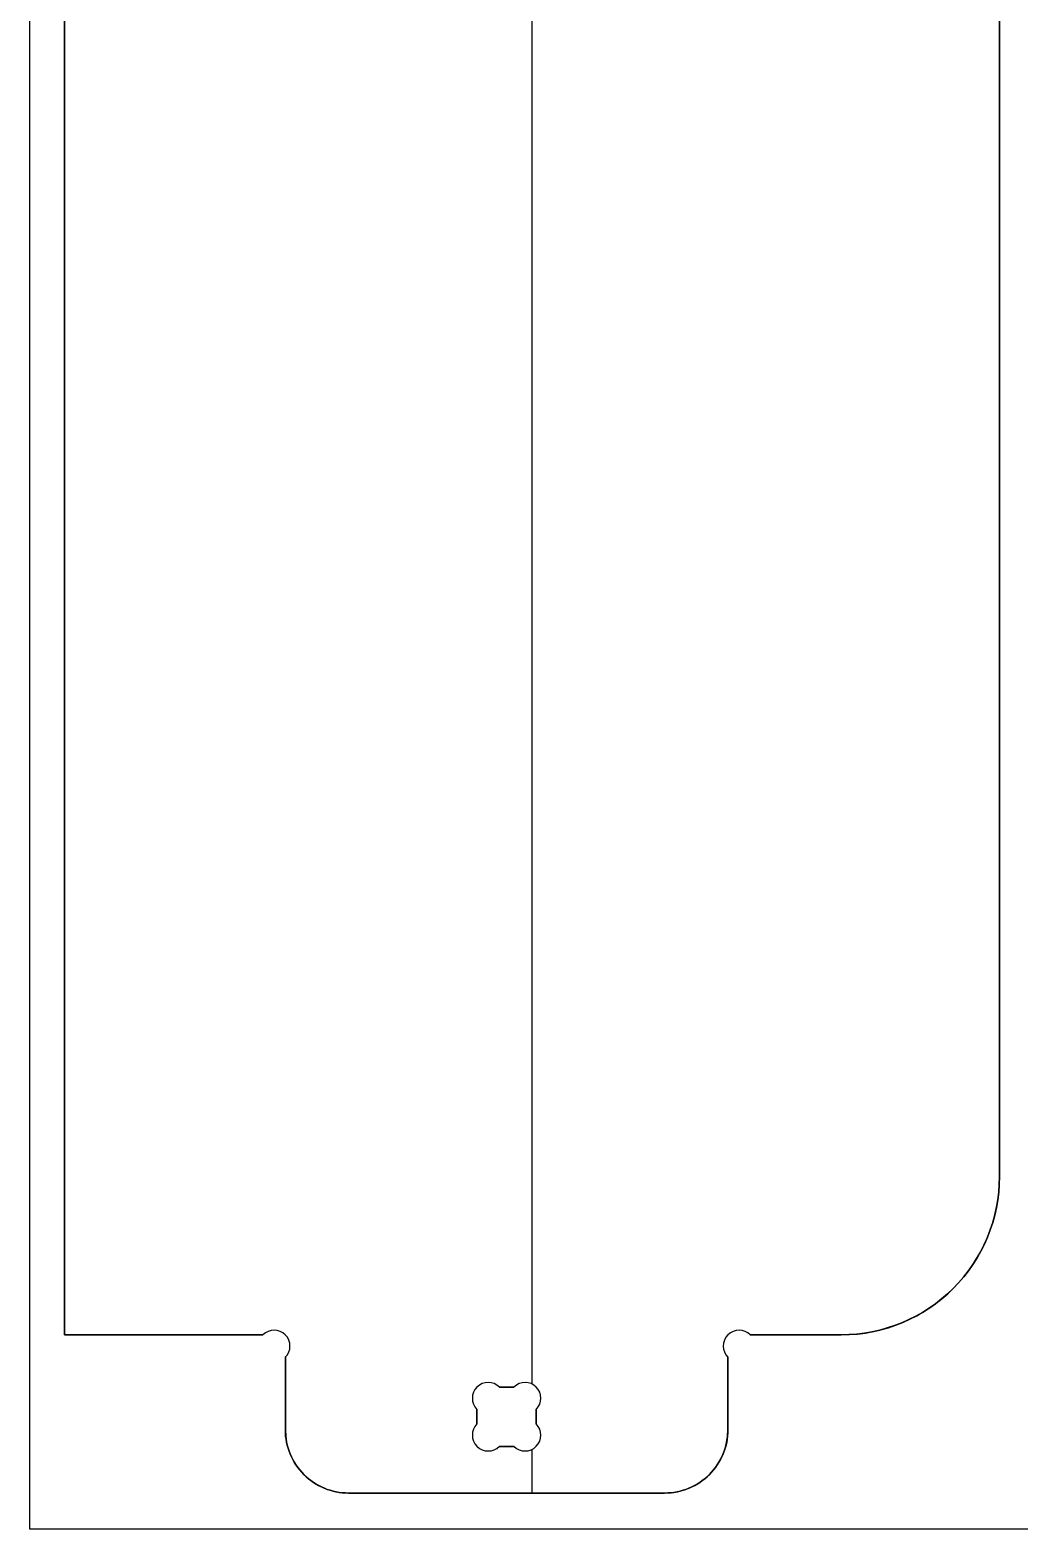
# Model space of a CAD drawing. Extents: x 1 to 2439, y 1 to 2439.
# Drawn here: x 1 to 313.6, y 0.6 to 474.3 of the extents above; entities that cross this region are included whole.
import ezdxf

# ---------------------------------------------------------------- set-up
doc = ezdxf.new("R2010")
doc.units = 0
doc.header["$MEASUREMENT"] = 0
for name, color, linetype in [('PROFILE_-_INSIDE', 5, 'CONTINUOUS'), ('PROFILE_-_OUTSIDE', 18, 'CONTINUOUS'), ('SOLID', 4, 'CONTINUOUS'), ('STOCK_PERIMETER', 1, 'CONTINUOUS')]:
    doc.layers.add(name, color=color, linetype=linetype)

msp = doc.modelspace()

# ---------------------------------------------------------------- linework, layer by layer
at = {"layer": 'PROFILE_-_INSIDE', "color": 0, "linetype": 'BYBLOCK'}
for p, q in [((149.37, 45.49, 0), (153.96, 45.49, 0)), ((142.3, 33.83, 0), (142.3, 38.42, 0)), ((161.03, 38.42, 0), (161.03, 33.83, 0)), ((153.96, 26.76, 0), (149.37, 26.76, 0))]:
    msp.add_line(p, q, dxfattribs=at)
for centre, start, end in [((145.83, 41.96, 0), 45, 225), ((157.49, 41.96, 0), 315, 135), ((145.83, 30.3, 0), 135, 315), ((157.49, 30.3, 0), 225, 45)]:
    msp.add_arc(centre, 5, start, end, dxfattribs=at)
at = {"layer": 'PROFILE_-_OUTSIDE'}
for p, q in [((12, 62, 0), (12, 1157.2, 0)), ((307.41, 1107.2, 0), (307.41, 112, 0)), ((74.67, 62, 0), (12, 62, 0)), ((257.41, 62, 0), (228.66, 62, 0)), ((81.74, 32, 0), (81.74, 54.93, 0)), ((221.59, 54.93, 0), (221.59, 32, 0)), ((201.59, 12, 0), (101.74, 12, 0))]:
    msp.add_line(p, q, dxfattribs=at)
for centre, radius, start, end in [((257.41, 112, 0), 50, 270, 360), ((78.2, 58.46, 0), 5, 315, 135), ((225.12, 58.46, 0), 5, 45, 225), ((101.74, 32, 0), 20, 180, 270), ((201.59, 32, 0), 20, 270, 360)]:
    msp.add_arc(centre, radius, start, end, dxfattribs=at)
at = {"layer": 'SOLID'}
for p, q in [((159.71, 46.44, 0), (159.71, 1174.03, 0)), ((159.71, 46.44, 17.78), (159.71, 1174.03, 17.78)), ((12, 1157.2, 0), (12, 62, 0)), ((12, 1157.2, 17.78), (12, 62, 17.78)), ((12, 62, 8.89), (12, 1157.2, 8.89)), ((307.41, 112, 0), (307.41, 112, 17.78)), ((12, 62, 0), (74.67, 62, 0)), ((12, 62, 17.78), (12, 62, 0)), ((12, 62, 17.78), (74.67, 62, 17.78)), ((74.67, 62, 8.89), (12, 62, 8.89)), ((43.33, 62, 0), (43.33, 62, 17.78)), ((74.67, 62, 17.78), (74.67, 62, 0)), ((81.74, 62, 0), (81.74, 62, 17.78)), ((221.59, 62, 0), (221.59, 62, 17.78)), ((228.66, 62, 17.78), (228.66, 62, 0)), ((257.41, 62, 0), (257.41, 62, 17.78)), ((81.74, 54.93, 0), (81.74, 32, 0)), ((81.74, 54.93, 17.78), (81.74, 54.93, 0)), ((81.74, 54.93, 17.78), (81.74, 32, 17.78)), ((81.74, 32, 8.89), (81.74, 54.93, 8.89)), ((221.59, 54.93, 17.78), (221.59, 54.93, 0)), ((81.74, 43.46, 0), (81.74, 43.46, 17.78)), ((142.3, 45.49, 0), (142.3, 45.49, 17.78)), ((149.37, 45.49, 0), (153.96, 45.49, 0)), ((149.37, 45.49, 0), (149.37, 45.49, 17.78)), ((149.37, 45.49, 17.78), (153.96, 45.49, 17.78)), ((153.96, 45.49, 8.89), (149.37, 45.49, 8.89)), ((151.66, 45.49, 0), (151.66, 45.49, 17.78)), ((153.96, 45.49, 17.78), (153.96, 45.49, 0)), ((161.03, 45.49, 0), (161.03, 45.49, 17.78)), ((142.3, 33.83, 0), (142.3, 38.42, 0)), ((142.3, 33.83, 17.78), (142.3, 38.42, 17.78)), ((142.3, 38.42, 17.78), (142.3, 38.42, 0)), ((142.3, 38.42, 8.89), (142.3, 33.83, 8.89)), ((161.03, 38.42, 0), (161.03, 33.83, 0)), ((161.03, 38.42, 17.78), (161.03, 38.42, 0)), ((161.03, 38.42, 17.78), (161.03, 33.83, 17.78)), ((161.03, 33.83, 8.89), (161.03, 38.42, 8.89)), ((142.3, 36.13, 0), (142.3, 36.13, 17.78)), ((142.3, 33.83, 17.78), (142.3, 33.83, 0)), ((161.03, 36.13, 0), (161.03, 36.13, 17.78)), ((161.03, 33.83, 17.78), (161.03, 33.83, 0)), ((81.74, 32, 0), (81.74, 32, 17.78)), ((221.59, 32, 0), (221.59, 32, 17.78)), ((142.3, 26.76, 0), (142.3, 26.76, 17.78)), ((153.96, 26.76, 0), (149.37, 26.76, 0)), ((153.96, 26.76, 17.78), (149.37, 26.76, 17.78)), ((149.37, 26.76, 17.78), (149.37, 26.76, 0)), ((149.37, 26.76, 8.89), (153.96, 26.76, 8.89)), ((151.66, 26.76, 0), (151.66, 26.76, 17.78)), ((153.96, 26.76, 17.78), (153.96, 26.76, 0)), ((159.71, 12, 0), (159.71, 25.81, 0)), ((159.71, 12, 17.78), (159.71, 25.81, 17.78)), ((161.03, 26.76, 0), (161.03, 26.76, 17.78)), ((101.74, 12, 0), (101.74, 12, 17.78)), ((201.59, 12, 0), (201.59, 12, 17.78))]:
    msp.add_line(p, q, dxfattribs=at)
for points in [[(228.66, 62), (257.41, 62, 0.414214), (307.41, 112), (307.41, 1107.2, 0.414214), (257.41, 1157.2), (228.66, 1157.2)], [(228.66, 62), (257.41, 62, 0.414214), (307.41, 112), (307.41, 1107.2, 0.414214), (257.41, 1157.2), (228.66, 1157.2)], [(228.66, 1157.2), (257.41, 1157.2, -0.414214), (307.41, 1107.2), (307.41, 112, -0.414214), (257.41, 62), (228.66, 62)], [(81.74, 32, 0.414214), (101.74, 12), (201.59, 12, 0.414214), (221.59, 32), (221.59, 54.93)], [(81.74, 32, 0.414214), (101.74, 12), (201.59, 12, 0.414214), (221.59, 32), (221.59, 54.93)], [(221.59, 54.93), (221.59, 32, -0.414214), (201.59, 12), (101.74, 12, -0.414214), (81.74, 32)]]:
    msp.add_lwpolyline(points, format="xyb", dxfattribs=at)
for centre, start, end in [((78.2, 58.46, 0), 315, 135), ((78.2, 58.46, 17.78), 315, 135), ((78.2, 58.46, 8.89), 315, 135), ((225.12, 58.46, 0), 45, 225), ((225.12, 58.46, 17.78), 45, 225), ((225.12, 58.46, 8.89), 45, 225), ((145.83, 41.96, 0), 45, 225), ((145.83, 41.96, 17.78), 45, 225), ((145.83, 41.96, 8.89), 45, 225), ((157.49, 41.96, 0), 315, 135), ((157.49, 41.96, 17.78), 315, 135), ((157.49, 41.96, 8.89), 315, 135), ((145.83, 30.3, 0), 135, 315), ((145.83, 30.3, 17.78), 135, 315), ((145.83, 30.3, 8.89), 135, 315), ((157.49, 30.3, 0), 225, 45), ((157.49, 30.3, 17.78), 225, 45), ((157.49, 30.3, 8.89), 225, 45)]:
    msp.add_arc(centre, 5, start, end, dxfattribs=at)
at = {"layer": 'STOCK_PERIMETER'}
msp.add_lwpolyline([(610.65, 0.64), (1.05, 0.64), (1.05, 1219.84), (610.65, 1219.84)], close=True, dxfattribs=at)

doc.saveas('drawing.dxf')
